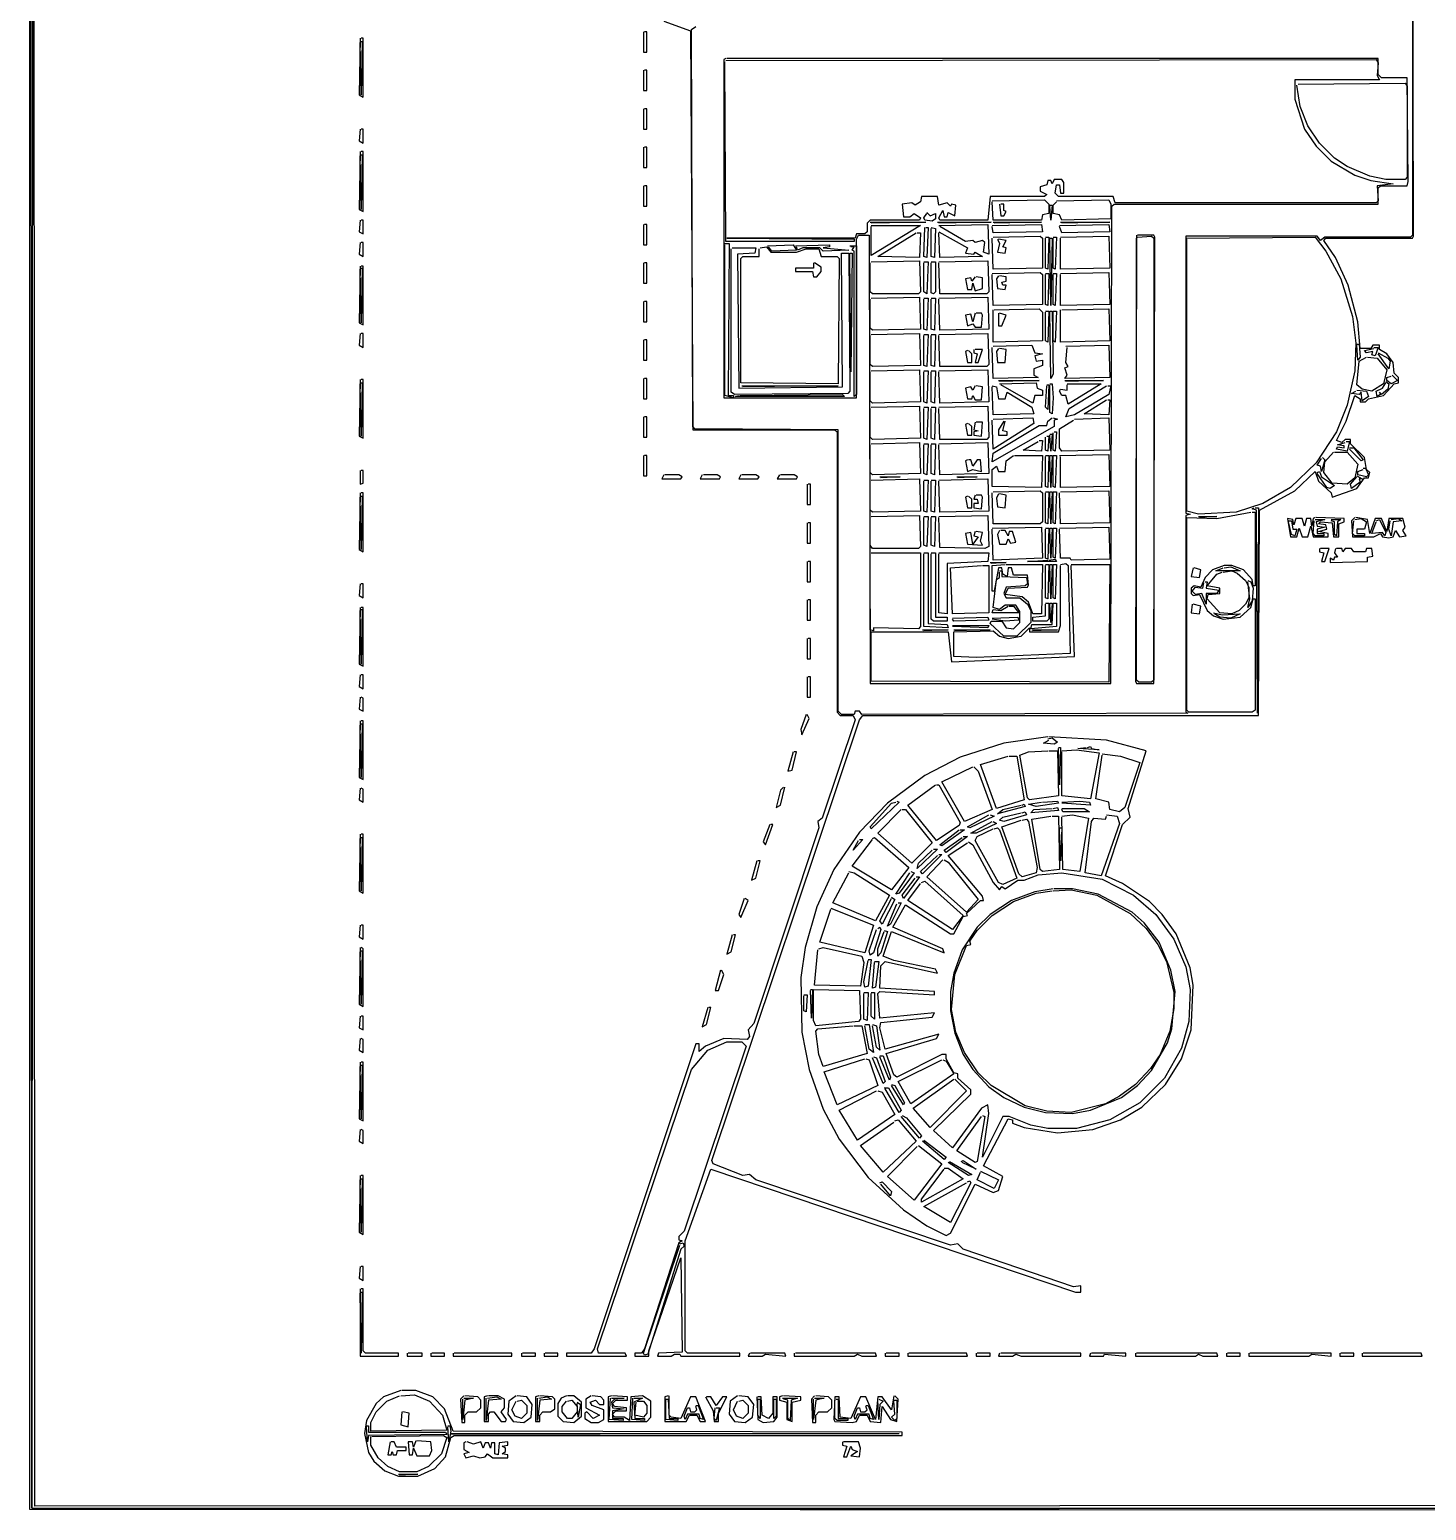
# Model space of a CAD drawing. Header units: metres. Extents: x 58 to 3505, y 58 to 2462.
# Drawn here: x 58 to 1364, y 58 to 1442 of the extents above; entities that cross this region are included whole.
import ezdxf

# ---------------------------------------------------------------- set-up
doc = ezdxf.new("R2010")
doc.units = ezdxf.units.M

msp = doc.modelspace()

# ---------------------------------------------------------------- linework, layer by layer
at = {"layer": 'VETORIAL'}
for points in [[(2287, 2462), (58, 2460), (58, 59), (2940, 58), (2942, 60), (2942, 2459), (2937, 2462), (2288, 2462)], [(59, 2458), (61, 2458), (60, 60), (59, 2457)], [(62, 2457), (2936, 2458), (2938, 2456), (2938, 63), (63, 62), (62, 2456)], [(651, 1450), (676, 1441), (678, 1068), (811, 1068), (813, 1066), (813, 804), (816, 801), (828, 801), (830, 797), (799, 705), (795, 702), (796, 696), (735, 513), (730, 507), (731, 501), (729, 498), (707, 499), (690, 492), (684, 487), (684, 494), (681, 494), (586, 209), (583, 205), (560, 205), (560, 202), (616, 202), (615, 205), (590, 205), (589, 209), (677, 470), (692, 488), (710, 496), (724, 496), (728, 492), (670, 319), (665, 314), (665, 311), (668, 310), (665, 308), (633, 209), (630, 205), (624, 205), (624, 202), (637, 202), (637, 207), (667, 294), (668, 206), (646, 205), (645, 202), (658, 202), (661, 204), (666, 204), (667, 202), (722, 202), (722, 205), (673, 205), (671, 207), (671, 310), (695, 377), (1036, 262), (1041, 262), (1041, 268), (1034, 267), (931, 302), (926, 307), (919, 306), (737, 367), (731, 372), (725, 371), (697, 382), (696, 385), (834, 797), (837, 801), (1207, 801), (1208, 993), (1241, 1011), (1260, 1029), (1263, 1020), (1275, 1009), (1276, 1005), (1299, 1013), (1306, 1023), (1310, 1023), (1311, 1028), (1308, 1031), (1306, 1042), (1293, 1055), (1293, 1059), (1288, 1059), (1285, 1056), (1280, 1058), (1289, 1076), (1297, 1100), (1302, 1097), (1302, 1094), (1307, 1094), (1310, 1097), (1324, 1100), (1334, 1111), (1338, 1112), (1338, 1117), (1334, 1121), (1333, 1131), (1327, 1139), (1320, 1143), (1320, 1147), (1314, 1147), (1312, 1144), (1302, 1144), (1300, 1169), (1291, 1203), (1279, 1229), (1268, 1245), (1270, 1247), (1351, 1247), (1352, 1249), (1351, 1671)], [(1351, 1668), (1351, 1250), (1349, 1248), (1269, 1248), (1265, 1245), (1262, 1249), (1139, 1249), (1139, 990), (1143, 989), (1139, 988), (1139, 804), (1141, 803), (836, 802), (834, 805), (830, 805), (829, 802), (817, 802), (814, 805), (814, 1068), (680, 1069), (678, 1071), (677, 1442), (681, 1445)], [(632, 1440), (632, 1421), (635, 1421), (635, 1440), (633, 1440)], [(367, 1434), (366, 1381), (370, 1379), (370, 1434), (368, 1434)], [(367, 1431), (369, 1431), (368, 1381), (367, 1430)], [(709, 1415), (707, 1414), (707, 1098), (831, 1098), (831, 1246), (833, 1250), (843, 1250), (844, 831), (1069, 831), (1070, 1277), (1072, 1279), (1319, 1279), (1319, 1294), (1321, 1296), (1346, 1296), (1347, 1300), (1346, 1397), (1322, 1397), (1319, 1400), (1319, 1415), (710, 1415)], [(709, 1413), (1317, 1414), (1319, 1411), (1318, 1399), (1320, 1395), (1241, 1395), (1241, 1377), (1250, 1349), (1261, 1333), (1275, 1319), (1297, 1306), (1312, 1301), (1333, 1298), (1318, 1296), (1319, 1282), (1317, 1280), (1073, 1280), (1071, 1286), (1020, 1286), (1017, 1289), (1018, 1297), (1021, 1297), (1022, 1289), (1025, 1289), (1025, 1299), (1023, 1302), (1016, 1302), (1014, 1298), (1013, 1301), (1010, 1301), (1009, 1297), (1003, 1295), (1003, 1291), (1009, 1288), (1007, 1286), (956, 1286), (954, 1264), (909, 1264), (908, 1266), (912, 1273), (913, 1267), (916, 1267), (917, 1271), (923, 1268), (924, 1278), (920, 1279), (919, 1277), (916, 1280), (908, 1278), (907, 1286), (892, 1286), (891, 1281), (886, 1278), (883, 1280), (874, 1279), (875, 1267), (881, 1267), (885, 1270), (891, 1266), (890, 1264), (844, 1264), (841, 1261), (841, 1253), (839, 1251), (831, 1251), (830, 1247), (710, 1247), (829, 1246), (829, 1244), (709, 1244), (708, 1412)], [(632, 1404), (632, 1385), (635, 1385), (635, 1404), (633, 1404)], [(1244, 1391), (1344, 1392), (1346, 1389), (1346, 1304), (1344, 1302), (1326, 1302), (1311, 1305), (1290, 1314), (1278, 1322), (1264, 1336), (1253, 1352), (1246, 1370), (1243, 1390)], [(632, 1368), (632, 1349), (635, 1349), (635, 1368), (633, 1368)], [(367, 1349), (366, 1338), (370, 1336), (370, 1349), (368, 1349)], [(632, 1332), (632, 1313), (635, 1313), (635, 1332), (633, 1332)], [(367, 1328), (366, 1274), (370, 1272), (370, 1328), (368, 1328)], [(367, 1325), (369, 1325), (368, 1274), (367, 1324)], [(632, 1296), (632, 1277), (635, 1277), (635, 1296), (633, 1296)], [(958, 1282), (1007, 1283), (1011, 1279), (1011, 1270), (1005, 1269), (1004, 1264), (959, 1264), (958, 1281)], [(965, 1279), (966, 1268), (969, 1268), (971, 1272), (969, 1273), (969, 1279), (966, 1279)], [(1012, 1278), (1014, 1278), (1013, 1264), (1012, 1277)], [(1018, 1282), (1067, 1283), (1069, 1279), (1069, 1265), (1023, 1264), (1021, 1269), (1015, 1270), (1015, 1278), (1018, 1281)], [(367, 1264), (366, 1253), (370, 1251), (370, 1264), (368, 1264)], [(632, 1260), (632, 1241), (635, 1241), (635, 1260), (633, 1260)], [(844, 1262), (896, 1262), (845, 1261)], [(897, 1271), (900, 1268), (905, 1270), (905, 1265), (902, 1263), (895, 1264), (894, 1266), (897, 1270)], [(907, 1262), (957, 1262), (908, 1261)], [(908, 1259), (954, 1260), (955, 1232), (950, 1234), (951, 1243), (949, 1245), (942, 1243), (940, 1245), (933, 1244), (909, 1258)], [(958, 1259), (1004, 1260), (1005, 1253), (959, 1252), (958, 1258)], [(959, 1262), (1004, 1262), (960, 1261)], [(1021, 1259), (1067, 1260), (1068, 1253), (1023, 1252), (1021, 1258)], [(1022, 1262), (1068, 1262), (1023, 1261)], [(845, 1259), (891, 1259), (845, 1231), (845, 1258)], [(888, 1252), (891, 1252), (890, 1229), (851, 1230), (887, 1252)], [(896, 1257), (898, 1257), (897, 1229), (894, 1230), (895, 1257)], [(901, 1257), (905, 1256), (904, 1229), (901, 1230), (901, 1256)], [(908, 1253), (935, 1238), (933, 1233), (941, 1232), (942, 1234), (949, 1230), (909, 1229), (908, 1252)], [(959, 1248), (1003, 1249), (1005, 1247), (1005, 1219), (959, 1218), (958, 1247)], [(963, 1246), (965, 1242), (963, 1234), (970, 1233), (971, 1238), (968, 1239), (971, 1245), (964, 1246)], [(1008, 1248), (1011, 1248), (1010, 1218), (1008, 1219), (1008, 1247)], [(1012, 1247), (1014, 1247), (1013, 1184), (1012, 1246)], [(1015, 1248), (1018, 1248), (1017, 1218), (1015, 1219), (1015, 1247)], [(1022, 1248), (1067, 1249), (1068, 1219), (1022, 1218), (1022, 1247)], [(1093, 1250), (1092, 833), (1093, 831), (1109, 831), (1110, 1248), (1109, 1250), (1094, 1250)], [(1094, 1248), (1107, 1249), (1109, 1247), (1109, 834), (1107, 832), (1095, 832), (1093, 834), (1093, 1247)], [(1140, 1247), (1260, 1248), (1270, 1235), (1284, 1209), (1295, 1174), (1298, 1149), (1297, 1123), (1290, 1091), (1280, 1066), (1261, 1037), (1237, 1014), (1211, 999), (1186, 991), (1151, 989), (1140, 992), (1140, 1246)], [(367, 1243), (366, 1232), (370, 1230), (370, 1243), (368, 1243)], [(708, 1242), (712, 1242), (711, 1100), (716, 1100), (716, 1098), (708, 1100), (708, 1241)], [(715, 1238), (737, 1238), (736, 1233), (720, 1232), (721, 1107), (818, 1108), (817, 1233), (824, 1233), (825, 1104), (823, 1102), (717, 1101), (714, 1103), (714, 1237)], [(741, 1238), (747, 1239), (751, 1234), (775, 1234), (784, 1237), (796, 1237), (798, 1230), (813, 1230), (815, 1228), (814, 1111), (723, 1112), (723, 1228), (725, 1230), (740, 1230), (740, 1237)], [(748, 1240), (772, 1241), (775, 1236), (752, 1235), (749, 1239)], [(774, 1240), (806, 1241), (806, 1239), (800, 1238), (824, 1236), (800, 1235), (797, 1238), (781, 1238), (776, 1236), (775, 1239)], [(825, 1240), (831, 1240), (831, 1101), (829, 1099), (829, 1235), (827, 1236), (829, 1239), (826, 1239)], [(825, 1233), (827, 1233), (826, 1122), (825, 1232)], [(367, 1221), (366, 1168), (370, 1166), (370, 1221), (368, 1221)], [(367, 1219), (369, 1219), (368, 1168), (367, 1218)], [(632, 1224), (632, 1205), (635, 1205), (635, 1224), (633, 1224)], [(791, 1224), (791, 1219), (774, 1219), (774, 1216), (790, 1216), (791, 1211), (794, 1211), (798, 1216), (798, 1220), (792, 1224)], [(845, 1225), (890, 1226), (891, 1197), (889, 1195), (846, 1195), (844, 1197), (844, 1224)], [(894, 1225), (898, 1225), (897, 1195), (894, 1197), (894, 1224)], [(901, 1225), (905, 1225), (905, 1197), (903, 1195), (901, 1196), (901, 1224)], [(908, 1225), (954, 1226), (955, 1197), (953, 1195), (909, 1195), (908, 1224)], [(942, 1211), (939, 1207), (938, 1210), (933, 1209), (935, 1199), (939, 1199), (940, 1205), (942, 1198), (949, 1200), (949, 1210), (943, 1211)], [(958, 1214), (1003, 1215), (1005, 1213), (1005, 1185), (959, 1184), (958, 1213)], [(964, 1212), (962, 1209), (963, 1200), (970, 1199), (971, 1203), (968, 1203), (967, 1206), (971, 1207), (971, 1211), (965, 1212)], [(1008, 1214), (1011, 1214), (1010, 1184), (1008, 1185), (1008, 1213)], [(1015, 1214), (1018, 1214), (1017, 1184), (1015, 1185), (1015, 1213)], [(1022, 1214), (1067, 1215), (1068, 1185), (1022, 1184), (1022, 1213)], [(845, 1191), (890, 1192), (891, 1162), (846, 1161), (844, 1163), (844, 1190)], [(894, 1191), (898, 1191), (897, 1161), (894, 1162), (894, 1190)], [(901, 1191), (905, 1191), (904, 1161), (901, 1162), (901, 1190)], [(908, 1191), (954, 1192), (955, 1162), (909, 1161), (908, 1190)], [(632, 1188), (632, 1169), (635, 1169), (635, 1188), (633, 1188)], [(942, 1177), (940, 1169), (938, 1176), (933, 1175), (935, 1165), (940, 1167), (942, 1164), (948, 1164), (949, 1175), (948, 1177), (943, 1177)], [(960, 1180), (1002, 1181), (1005, 1178), (1005, 1151), (959, 1150), (959, 1180)], [(964, 1177), (964, 1165), (967, 1165), (971, 1175), (965, 1177)], [(1008, 1179), (1011, 1179), (1010, 1150), (1008, 1151), (1008, 1178)], [(1012, 1179), (1014, 1179), (1015, 1120), (1013, 1116), (1012, 1178)], [(1015, 1179), (1018, 1179), (1017, 1150), (1015, 1151), (1015, 1178)], [(1023, 1180), (1067, 1181), (1068, 1151), (1022, 1150), (1022, 1180)], [(367, 1158), (366, 1147), (370, 1145), (370, 1158), (368, 1158)], [(632, 1152), (632, 1133), (635, 1133), (635, 1152), (633, 1152)], [(845, 1157), (890, 1158), (891, 1128), (846, 1127), (844, 1129), (844, 1156)], [(894, 1157), (898, 1157), (897, 1127), (894, 1128), (894, 1156)], [(901, 1157), (905, 1157), (904, 1127), (901, 1128), (901, 1156)], [(908, 1157), (954, 1158), (955, 1129), (953, 1127), (909, 1127), (908, 1156)], [(935, 1142), (933, 1141), (935, 1131), (939, 1131), (939, 1139), (936, 1142)], [(941, 1143), (941, 1140), (944, 1139), (942, 1131), (945, 1131), (949, 1143), (942, 1143)], [(959, 1146), (995, 1147), (998, 1140), (1005, 1139), (998, 1137), (999, 1132), (1005, 1133), (1005, 1128), (997, 1125), (997, 1119), (1001, 1117), (959, 1116), (958, 1145)], [(964, 1144), (962, 1141), (963, 1131), (970, 1131), (971, 1143), (965, 1144)], [(1027, 1146), (1067, 1147), (1068, 1117), (1026, 1116), (1028, 1119), (1026, 1126), (1029, 1127), (1027, 1131), (1028, 1145)], [(1299, 1148), (1301, 1148), (1302, 1136), (1300, 1133), (1299, 1147)], [(1309, 1136), (1318, 1135), (1327, 1124), (1324, 1111), (1313, 1104), (1304, 1106), (1299, 1110), (1301, 1132), (1308, 1136)], [(1315, 1145), (1319, 1145), (1316, 1137), (1313, 1138), (1314, 1141), (1308, 1140), (1306, 1142), (1315, 1144)], [(1319, 1140), (1328, 1135), (1330, 1132), (1329, 1125), (1319, 1139)], [(845, 1123), (890, 1124), (891, 1094), (846, 1093), (844, 1095), (844, 1122)], [(894, 1123), (898, 1123), (897, 1093), (894, 1094), (894, 1122)], [(901, 1123), (905, 1123), (904, 1093), (901, 1094), (901, 1122)], [(908, 1123), (954, 1124), (955, 1094), (909, 1093), (908, 1122)], [(367, 1115), (366, 1062), (370, 1060), (370, 1115), (368, 1115)], [(367, 1112), (369, 1112), (368, 1062), (367, 1111)], [(632, 1116), (632, 1097), (635, 1097), (635, 1116), (633, 1116)], [(724, 1109), (814, 1109), (725, 1108)], [(942, 1109), (940, 1105), (938, 1108), (933, 1107), (935, 1097), (939, 1097), (940, 1100), (942, 1096), (948, 1096), (949, 1108), (943, 1109)], [(958, 1109), (962, 1108), (964, 1097), (970, 1097), (972, 1103), (995, 1089), (997, 1083), (959, 1082), (958, 1108)], [(964, 1114), (1002, 1114), (965, 1113)], [(965, 1111), (999, 1112), (1000, 1107), (1005, 1105), (1005, 1100), (998, 1100), (996, 1093), (966, 1110)], [(1009, 1110), (1011, 1110), (1010, 1087), (1008, 1089), (1009, 1109)], [(1012, 1111), (1014, 1111), (1015, 1098), (1014, 1083), (1012, 1084), (1012, 1110)], [(1028, 1111), (1060, 1111), (1029, 1092), (1027, 1100), (1023, 1100), (1021, 1104), (1022, 1106), (1028, 1105), (1028, 1110)], [(1026, 1114), (1062, 1114), (1027, 1113)], [(1066, 1109), (1069, 1109), (1067, 1101), (1035, 1082), (1027, 1080), (1030, 1088), (1065, 1109)], [(1326, 1113), (1329, 1111), (1328, 1106), (1322, 1101), (1320, 1103), (1321, 1101), (1318, 1099), (1317, 1104), (1323, 1107), (1326, 1112)], [(1332, 1119), (1337, 1114), (1331, 1111), (1327, 1114), (1327, 1117), (1331, 1118)], [(722, 1100), (818, 1101), (820, 1099), (718, 1099), (721, 1100)], [(1066, 1096), (1068, 1096), (1067, 1082), (1044, 1083), (1065, 1096)], [(1299, 1105), (1308, 1104), (1310, 1099), (1304, 1095), (1303, 1103), (1301, 1101), (1294, 1102), (1298, 1104)], [(632, 1080), (632, 1061), (635, 1061), (635, 1080), (633, 1080)], [(845, 1089), (890, 1090), (891, 1060), (846, 1059), (844, 1061), (844, 1088)], [(894, 1089), (898, 1089), (897, 1059), (894, 1060), (894, 1088)], [(901, 1089), (905, 1089), (904, 1059), (901, 1060), (901, 1088)], [(908, 1089), (954, 1090), (955, 1061), (953, 1059), (909, 1059), (908, 1088)], [(935, 1074), (933, 1073), (935, 1063), (939, 1063), (939, 1071), (936, 1074)], [(942, 1075), (941, 1068), (945, 1067), (941, 1066), (941, 1063), (948, 1062), (949, 1075), (943, 1075)], [(959, 1078), (996, 1079), (997, 1074), (959, 1050), (958, 1077)], [(1015, 1079), (1019, 1078), (1016, 1077), (1016, 1071), (958, 1038), (959, 1046), (1002, 1072), (1009, 1072), (1010, 1076), (1014, 1079)], [(969, 1076), (964, 1068), (964, 1063), (972, 1063), (972, 1066), (968, 1067), (970, 1076)], [(1016, 1066), (1018, 1066), (1017, 1048), (1015, 1049), (1015, 1065)], [(1035, 1078), (1067, 1079), (1068, 1049), (1023, 1048), (1021, 1051), (1021, 1069), (1034, 1077)], [(845, 1055), (890, 1056), (891, 1027), (846, 1026), (844, 1028), (844, 1054)], [(894, 1055), (898, 1055), (897, 1026), (894, 1027), (894, 1054)], [(901, 1055), (905, 1055), (904, 1026), (901, 1027), (901, 1054)], [(908, 1055), (954, 1056), (955, 1027), (909, 1026), (908, 1054)], [(1002, 1058), (1005, 1058), (1004, 1048), (987, 1049), (1001, 1057)], [(1009, 1062), (1011, 1062), (1010, 1048), (1008, 1049), (1008, 1061)], [(1012, 1064), (1014, 1064), (1013, 1048), (1012, 1063)], [(1289, 1057), (1292, 1057), (1290, 1048), (1280, 1050), (1281, 1052), (1287, 1051), (1287, 1053), (1281, 1054), (1288, 1056)], [(632, 1044), (632, 1025), (635, 1025), (635, 1044), (633, 1044)], [(935, 1040), (933, 1039), (935, 1029), (940, 1031), (948, 1029), (947, 1040), (944, 1040), (940, 1034), (938, 1040), (936, 1040)], [(979, 1044), (1005, 1044), (1004, 1014), (958, 1015), (958, 1031), (962, 1034), (964, 1029), (970, 1029), (971, 1039), (978, 1044)], [(1008, 1044), (1011, 1044), (1010, 1014), (1008, 1015), (1008, 1043)], [(1012, 1044), (1014, 1044), (1013, 1014), (1012, 1043)], [(1015, 1044), (1018, 1044), (1017, 1014), (1015, 1015), (1015, 1043)], [(1021, 1044), (1067, 1045), (1068, 1015), (1022, 1014), (1022, 1043)], [(1267, 1042), (1269, 1040), (1266, 1029), (1265, 1034), (1262, 1035), (1266, 1041)], [(1278, 1047), (1290, 1047), (1300, 1036), (1297, 1023), (1290, 1017), (1276, 1018), (1268, 1028), (1269, 1038), (1277, 1047)], [(1292, 1051), (1296, 1051), (1305, 1040), (1303, 1039), (1292, 1050)], [(367, 1030), (367, 1017), (370, 1018), (370, 1030), (368, 1030)], [(651, 1026), (649, 1022), (667, 1022), (668, 1024), (665, 1026), (652, 1026)], [(687, 1026), (685, 1022), (703, 1022), (704, 1024), (701, 1026), (688, 1026)], [(723, 1026), (721, 1022), (739, 1022), (740, 1024), (737, 1026), (724, 1026)], [(759, 1026), (757, 1022), (775, 1022), (776, 1024), (773, 1026), (760, 1026)], [(1262, 1028), (1264, 1029), (1266, 1024), (1278, 1016), (1274, 1013), (1271, 1014), (1262, 1027)], [(1299, 1025), (1304, 1022), (1301, 1022), (1302, 1019), (1294, 1013), (1293, 1017), (1299, 1024)], [(1305, 1032), (1307, 1032), (1310, 1026), (1308, 1024), (1300, 1026), (1300, 1029), (1305, 1031)], [(785, 1017), (785, 998), (788, 998), (788, 1017), (786, 1017)], [(845, 1021), (890, 1022), (891, 992), (846, 991), (844, 993), (844, 1020)], [(853, 1024), (872, 1024), (854, 1023)], [(894, 1021), (898, 1021), (897, 991), (894, 992), (894, 1020)], [(901, 1021), (905, 1021), (904, 991), (901, 992), (901, 1020)], [(908, 1021), (954, 1022), (955, 992), (909, 991), (908, 1020)], [(925, 1024), (944, 1024), (926, 1023)], [(959, 1010), (1003, 1011), (1005, 1009), (1005, 982), (1003, 980), (959, 980), (958, 1009)], [(1022, 1010), (1067, 1011), (1068, 981), (1022, 980), (1021, 1009)], [(367, 1009), (366, 956), (370, 954), (370, 1009), (368, 1009)], [(367, 1006), (369, 1006), (368, 956), (367, 1005)], [(935, 1006), (933, 1005), (935, 995), (939, 995), (939, 1003), (936, 1006)], [(942, 1007), (941, 1003), (944, 1003), (945, 999), (941, 999), (941, 995), (948, 994), (949, 1005), (948, 1007), (943, 1007)], [(964, 1008), (962, 1004), (963, 996), (970, 995), (971, 1007), (965, 1008)], [(1008, 1010), (1011, 1010), (1010, 980), (1008, 981), (1008, 1009)], [(1012, 1010), (1014, 1010), (1013, 980), (1012, 1009)], [(1015, 1010), (1018, 1010), (1017, 980), (1015, 981), (1015, 1009)], [(845, 987), (890, 988), (891, 959), (889, 957), (846, 957), (844, 960), (844, 986)], [(894, 987), (898, 987), (897, 959), (894, 960), (894, 986)], [(901, 987), (905, 987), (904, 959), (901, 960), (901, 986)], [(908, 987), (954, 988), (955, 959), (951, 957), (909, 958), (908, 986)], [(1201, 991), (1204, 991), (1204, 922), (1202, 922), (1201, 928), (1193, 937), (1182, 941), (1175, 941), (1164, 937), (1157, 930), (1153, 921), (1147, 922), (1144, 920), (1144, 915), (1146, 913), (1152, 914), (1159, 899), (1165, 894), (1174, 891), (1190, 893), (1200, 902), (1202, 910), (1204, 910), (1204, 806), (1201, 804), (1142, 804), (1140, 806), (1140, 986), (1168, 985), (1200, 991)], [(1151, 987), (1168, 987), (1152, 986)], [(1204, 995), (1207, 995), (1206, 803), (1205, 993), (1201, 994), (1203, 995)], [(1260, 986), (1258, 985), (1257, 978), (1256, 985), (1252, 985), (1250, 978), (1248, 985), (1242, 985), (1240, 979), (1239, 984), (1234, 985), (1237, 968), (1243, 968), (1245, 976), (1248, 968), (1253, 968), (1256, 978), (1258, 968), (1272, 968), (1272, 971), (1263, 973), (1271, 975), (1270, 979), (1263, 980), (1265, 982), (1276, 981), (1277, 968), (1282, 968), (1282, 980), (1287, 982), (1287, 985), (1261, 986)], [(1235, 983), (1238, 983), (1239, 975), (1243, 975), (1241, 969), (1238, 970), (1235, 982)], [(1260, 984), (1269, 984), (1261, 982), (1262, 978), (1269, 977), (1262, 975), (1262, 971), (1268, 971), (1268, 969), (1260, 969), (1258, 971), (1259, 983)], [(1275, 984), (1284, 984), (1281, 982), (1280, 969), (1278, 970), (1278, 982), (1275, 983)], [(1297, 986), (1294, 983), (1295, 968), (1315, 968), (1321, 971), (1323, 968), (1329, 967), (1333, 968), (1335, 974), (1339, 968), (1345, 969), (1342, 974), (1344, 977), (1342, 985), (1329, 985), (1327, 973), (1322, 985), (1316, 985), (1311, 971), (1309, 984), (1298, 986)], [(1297, 984), (1303, 985), (1308, 982), (1306, 975), (1299, 975), (1299, 971), (1306, 971), (1306, 969), (1297, 969), (1295, 971), (1296, 983)], [(1317, 983), (1320, 984), (1326, 972), (1325, 969), (1323, 972), (1313, 971), (1317, 982)], [(1331, 984), (1338, 985), (1341, 983), (1333, 982), (1331, 969), (1329, 975), (1330, 983)], [(785, 981), (785, 962), (788, 962), (788, 981), (786, 981)], [(942, 973), (941, 969), (945, 968), (940, 961), (938, 972), (933, 971), (935, 961), (949, 960), (947, 964), (949, 972), (943, 973)], [(958, 976), (1004, 977), (1005, 948), (959, 946), (958, 975)], [(965, 974), (963, 970), (965, 961), (971, 961), (973, 966), (975, 962), (980, 963), (977, 973), (974, 973), (973, 969), (970, 974), (966, 974)], [(1008, 976), (1011, 976), (1010, 947), (1008, 948), (1008, 975)], [(1012, 976), (1014, 976), (1013, 948), (1012, 975)], [(1015, 976), (1018, 976), (1017, 948), (1015, 949), (1015, 975)], [(1021, 976), (1067, 977), (1068, 947), (1032, 946), (1031, 948), (1022, 948), (1021, 975)], [(1264, 957), (1264, 954), (1268, 953), (1266, 945), (1269, 945), (1273, 957), (1265, 957)], [(1279, 957), (1278, 953), (1281, 949), (1278, 949), (1277, 946), (1274, 948), (1274, 944), (1309, 945), (1309, 949), (1314, 950), (1313, 957), (1308, 957), (1307, 954), (1296, 954), (1294, 957), (1288, 957), (1286, 954), (1285, 957), (1280, 957)], [(785, 945), (785, 926), (788, 926), (788, 945), (786, 945)], [(845, 953), (891, 953), (891, 884), (889, 882), (847, 883), (847, 880), (844, 881), (844, 952)], [(1032, 942), (1068, 942), (1067, 832), (845, 833), (845, 879), (917, 879), (920, 851), (1035, 856), (1032, 941)], [(894, 953), (898, 953), (898, 887), (916, 886), (917, 883), (894, 884), (894, 952)], [(901, 953), (905, 953), (905, 893), (916, 893), (916, 889), (903, 889), (901, 891), (901, 952)], [(908, 953), (955, 953), (954, 945), (916, 943), (916, 896), (908, 897), (908, 952)], [(1022, 942), (1027, 943), (1029, 941), (1031, 859), (943, 855), (922, 856), (922, 879), (959, 880), (965, 875), (973, 873), (985, 875), (993, 883), (993, 879), (1020, 879), (1022, 885), (1022, 941)], [(956, 944), (971, 944), (957, 943)], [(971, 942), (1005, 942), (1004, 896), (996, 896), (992, 907), (986, 912), (970, 914), (973, 920), (991, 921), (992, 923), (991, 932), (978, 932), (976, 939), (973, 939), (972, 931), (968, 933), (967, 939), (964, 939), (960, 917), (958, 917), (958, 941), (970, 942)], [(1011, 946), (1017, 947), (1018, 945), (991, 945), (1010, 946)], [(1008, 942), (1011, 942), (1010, 910), (1008, 911), (1008, 941)], [(1012, 942), (1014, 942), (1013, 910), (1012, 941)], [(1015, 942), (1018, 942), (1017, 910), (1015, 911), (1015, 941)], [(949, 941), (955, 941), (955, 897), (921, 896), (919, 939), (948, 941)], [(965, 936), (967, 936), (967, 931), (990, 930), (991, 924), (989, 922), (971, 921), (969, 915), (971, 911), (984, 911), (991, 905), (994, 899), (994, 888), (981, 875), (969, 875), (956, 887), (957, 889), (967, 889), (971, 883), (978, 882), (984, 888), (984, 898), (980, 904), (970, 904), (965, 900), (959, 902), (962, 928), (965, 930), (965, 935)], [(1146, 939), (1144, 931), (1152, 930), (1153, 937), (1147, 939)], [(1174, 935), (1182, 936), (1187, 934), (1195, 927), (1198, 921), (1198, 911), (1195, 905), (1189, 899), (1182, 896), (1171, 897), (1159, 910), (1160, 914), (1171, 915), (1171, 920), (1159, 922), (1168, 933), (1173, 935)], [(1175, 939), (1181, 940), (1190, 936), (1167, 936), (1174, 939)], [(367, 924), (366, 913), (370, 911), (370, 924), (368, 924)], [(1157, 926), (1159, 926), (1158, 920), (1170, 918), (1168, 915), (1158, 915), (1158, 905), (1154, 915), (1148, 914), (1145, 917), (1148, 921), (1155, 920), (1156, 925)], [(1197, 927), (1200, 926), (1202, 920), (1201, 908), (1197, 902), (1199, 910), (1197, 926)], [(367, 902), (366, 849), (370, 847), (370, 902), (368, 902)], [(367, 900), (369, 900), (368, 849), (367, 899)], [(785, 909), (785, 890), (788, 890), (788, 909), (786, 909)], [(974, 903), (978, 903), (983, 897), (958, 897), (959, 900), (966, 899), (973, 903)], [(1015, 906), (1018, 906), (1018, 884), (994, 882), (995, 886), (1014, 886), (1015, 905)], [(1008, 906), (1011, 906), (1011, 891), (1009, 889), (996, 889), (996, 893), (1008, 894), (1008, 905)], [(1012, 906), (1014, 906), (1013, 888), (1012, 905)], [(1145, 905), (1144, 897), (1152, 896), (1153, 903), (1146, 905)], [(921, 892), (954, 893), (955, 890), (922, 889), (921, 891)], [(958, 892), (982, 893), (983, 890), (970, 889), (958, 891)], [(1165, 897), (1173, 895), (1190, 896), (1181, 892), (1171, 893), (1166, 896)], [(785, 873), (785, 854), (788, 854), (788, 873), (786, 873)], [(893, 881), (917, 881), (894, 880)], [(921, 885), (955, 885), (954, 883), (921, 884)], [(922, 881), (956, 881), (923, 880)], [(995, 881), (1019, 881), (996, 880)], [(367, 839), (366, 828), (370, 826), (370, 839), (368, 839)], [(785, 837), (785, 818), (788, 818), (788, 837), (786, 837)], [(367, 818), (366, 807), (370, 805), (370, 817), (368, 818)], [(367, 796), (366, 743), (370, 741), (370, 796), (368, 796)], [(367, 793), (369, 793), (368, 743), (367, 792)], [(784, 802), (779, 788), (780, 783), (787, 798), (785, 802)], [(1010, 781), (969, 775), (928, 762), (895, 745), (860, 719), (834, 692), (810, 657), (794, 622), (783, 584), (779, 556), (780, 505), (787, 470), (800, 433), (815, 405), (842, 369), (875, 339), (897, 324), (915, 315), (919, 317), (942, 363), (959, 355), (964, 357), (968, 370), (950, 380), (973, 424), (977, 423), (977, 420), (988, 416), (1019, 411), (1052, 414), (1078, 423), (1098, 435), (1120, 456), (1135, 480), (1144, 507), (1146, 549), (1143, 565), (1130, 597), (1117, 615), (1105, 627), (1080, 644), (1064, 651), (1080, 699), (1087, 706), (1085, 714), (1102, 768), (1065, 778), (1011, 781)], [(1010, 779), (1014, 780), (1019, 776), (1016, 774), (1006, 775), (1011, 778)], [(772, 767), (767, 749), (771, 750), (775, 767), (773, 767)], [(974, 763), (981, 763), (988, 722), (962, 714), (947, 755), (973, 763)], [(1011, 768), (1019, 768), (1020, 726), (993, 722), (991, 724), (984, 764), (992, 767), (1010, 768)], [(1020, 771), (1022, 771), (1021, 736), (1020, 770)], [(1023, 768), (1037, 769), (1058, 766), (1050, 723), (1023, 726), (1023, 767)], [(1047, 771), (1050, 772), (1051, 770), (1058, 769), (1038, 770), (1046, 771)], [(1061, 765), (1078, 763), (1096, 757), (1082, 715), (1077, 711), (1068, 713), (1067, 720), (1055, 723), (1061, 764)], [(941, 753), (945, 749), (958, 713), (932, 702), (911, 739), (940, 753)], [(763, 734), (760, 731), (756, 715), (760, 717), (764, 734)], [(906, 736), (908, 736), (928, 701), (927, 698), (906, 684), (879, 717), (905, 736)], [(367, 733), (366, 722), (370, 720), (370, 732), (368, 733)], [(869, 721), (871, 720), (845, 695), (844, 697), (864, 719), (868, 720)], [(1005, 720), (1019, 721), (1020, 719), (999, 716), (992, 718), (1004, 720)], [(1023, 720), (1040, 721), (1049, 720), (1050, 717), (1023, 719)], [(874, 713), (877, 713), (902, 682), (883, 663), (851, 691), (873, 713)], [(956, 708), (960, 707), (937, 696), (935, 697), (955, 708)], [(986, 717), (988, 718), (989, 716), (963, 709), (968, 713), (985, 717)], [(986, 710), (989, 711), (990, 708), (969, 702), (965, 703), (968, 706), (985, 710)], [(1015, 714), (1019, 715), (1020, 712), (994, 710), (997, 713), (1014, 714)], [(1014, 707), (1020, 707), (1021, 657), (1005, 655), (1003, 657), (995, 704), (1013, 707)], [(1023, 714), (1044, 714), (1049, 711), (1024, 711), (1023, 713)], [(1023, 707), (1033, 708), (1048, 705), (1040, 655), (1024, 657), (1023, 706)], [(1065, 708), (1075, 707), (1077, 700), (1060, 651), (1045, 654), (1051, 702), (1053, 705), (1064, 704), (1065, 707)], [(750, 699), (744, 683), (746, 680), (753, 699), (751, 699)], [(928, 694), (932, 694), (911, 679), (909, 680), (927, 694)], [(959, 702), (962, 700), (943, 691), (938, 691), (958, 702)], [(960, 695), (963, 696), (965, 694), (981, 649), (968, 643), (964, 645), (942, 684), (944, 688), (959, 695)], [(986, 703), (990, 704), (992, 702), (1000, 659), (999, 654), (986, 650), (983, 653), (967, 697), (985, 703)], [(1021, 696), (1023, 696), (1022, 665), (1021, 695)], [(367, 690), (366, 637), (370, 635), (370, 690), (368, 690)], [(367, 687), (369, 687), (368, 637), (367, 686)], [(846, 686), (848, 687), (880, 659), (864, 638), (827, 660), (846, 685)], [(834, 685), (837, 685), (828, 675), (833, 684)], [(936, 683), (940, 680), (959, 645), (965, 638), (967, 641), (970, 639), (982, 647), (988, 647), (1001, 652), (1023, 654), (1061, 648), (1090, 633), (1111, 615), (1128, 592), (1139, 566), (1143, 545), (1142, 515), (1135, 490), (1119, 462), (1096, 439), (1068, 423), (1037, 415), (1010, 415), (994, 418), (974, 426), (968, 426), (949, 388), (955, 429), (954, 437), (948, 434), (921, 397), (903, 413), (938, 447), (938, 451), (926, 462), (926, 466), (922, 467), (915, 480), (915, 484), (911, 484), (869, 463), (866, 465), (859, 485), (906, 499), (908, 503), (858, 489), (853, 509), (854, 514), (902, 519), (904, 523), (853, 518), (851, 541), (853, 543), (904, 540), (904, 543), (853, 546), (854, 567), (858, 571), (907, 560), (905, 564), (866, 572), (856, 576), (864, 599), (913, 579), (912, 583), (865, 603), (877, 624), (919, 597), (922, 597), (931, 613), (935, 614), (934, 616), (947, 628), (950, 628), (949, 632), (917, 670), (935, 682)], [(931, 688), (935, 688), (915, 673), (913, 675), (930, 687)], [(738, 665), (733, 647), (737, 649), (741, 665), (739, 665)], [(903, 676), (907, 676), (888, 658), (889, 663), (902, 675)], [(908, 671), (911, 671), (893, 653), (891, 655), (907, 670)], [(913, 666), (917, 664), (945, 629), (934, 617), (897, 650), (912, 666)], [(824, 655), (829, 654), (862, 633), (849, 609), (809, 626), (824, 654)], [(882, 655), (885, 654), (871, 635), (868, 634), (881, 654)], [(887, 650), (890, 650), (875, 630), (874, 633), (886, 649)], [(892, 645), (895, 646), (931, 614), (921, 601), (879, 628), (891, 644)], [(1015, 639), (998, 636), (976, 628), (956, 615), (944, 603), (930, 582), (922, 560), (919, 543), (919, 525), (923, 504), (931, 484), (940, 470), (955, 454), (969, 444), (988, 435), (1008, 430), (1033, 429), (1050, 432), (1079, 444), (1094, 455), (1107, 469), (1122, 495), (1126, 508), (1129, 543), (1125, 563), (1114, 589), (1100, 607), (1089, 617), (1057, 634), (1033, 639), (1016, 639)], [(1015, 637), (1032, 638), (1056, 633), (1087, 616), (1102, 602), (1113, 587), (1121, 571), (1128, 542), (1128, 527), (1124, 506), (1115, 484), (1106, 471), (1092, 456), (1077, 445), (1064, 438), (1032, 430), (1009, 431), (989, 436), (957, 455), (945, 467), (932, 486), (924, 505), (920, 526), (923, 559), (934, 586), (938, 587), (937, 590), (944, 600), (958, 614), (978, 627), (999, 635), (1014, 637)], [(726, 630), (721, 615), (723, 612), (730, 628), (727, 630)], [(864, 631), (867, 629), (855, 606), (853, 609), (864, 630)], [(870, 626), (873, 626), (863, 606), (860, 604), (869, 625)], [(807, 621), (847, 605), (839, 579), (797, 589), (807, 620)], [(367, 605), (366, 594), (370, 592), (370, 605), (368, 605)], [(715, 596), (710, 578), (714, 580), (718, 596), (716, 596)], [(851, 602), (853, 603), (854, 601), (847, 579), (844, 577), (843, 581), (850, 601)], [(857, 600), (860, 599), (854, 579), (851, 576), (851, 583), (857, 599)], [(367, 584), (366, 531), (370, 529), (370, 583), (368, 584)], [(796, 583), (800, 584), (836, 576), (838, 570), (835, 548), (792, 549), (795, 582)], [(367, 581), (369, 581), (368, 531), (367, 580)], [(842, 573), (845, 573), (842, 548), (839, 547), (838, 552), (842, 572)], [(848, 571), (852, 571), (849, 547), (846, 546), (848, 570)], [(704, 563), (699, 544), (702, 544), (707, 559), (705, 563)], [(782, 540), (785, 540), (784, 524), (782, 525), (782, 539)], [(788, 545), (790, 545), (789, 518), (788, 544)], [(791, 545), (834, 544), (835, 517), (833, 515), (793, 511), (791, 516), (791, 544)], [(838, 542), (842, 542), (841, 516), (838, 517), (838, 541)], [(845, 542), (848, 542), (848, 517), (845, 520), (845, 541)], [(692, 528), (687, 510), (691, 512), (695, 528), (693, 528)], [(367, 520), (366, 509), (370, 507), (370, 520), (368, 520)], [(367, 499), (366, 488), (370, 486), (370, 498), (368, 499)], [(829, 511), (836, 511), (841, 485), (800, 473), (796, 484), (793, 506), (795, 508), (828, 511)], [(839, 512), (843, 512), (847, 486), (843, 489), (839, 511)], [(846, 512), (850, 511), (853, 488), (850, 491), (846, 511)], [(367, 477), (366, 424), (370, 422), (370, 477), (368, 477)], [(367, 474), (369, 474), (368, 424), (367, 473)], [(840, 480), (843, 479), (851, 455), (813, 437), (801, 468), (839, 480)], [(847, 482), (850, 481), (858, 459), (856, 457), (846, 481)], [(853, 483), (856, 483), (863, 463), (862, 460), (853, 482)], [(912, 479), (915, 478), (922, 466), (882, 438), (870, 459), (911, 479)], [(923, 461), (934, 450), (900, 416), (884, 434), (922, 461)], [(851, 450), (855, 449), (867, 428), (832, 404), (815, 432), (850, 450)], [(857, 453), (861, 453), (873, 432), (871, 430), (858, 452)], [(864, 456), (867, 455), (876, 439), (875, 437), (864, 455)], [(867, 422), (870, 423), (887, 403), (856, 374), (835, 399), (866, 421)], [(874, 427), (878, 425), (892, 408), (890, 406), (873, 426)], [(949, 427), (951, 426), (944, 384), (942, 383), (925, 394), (948, 426)], [(367, 414), (366, 403), (370, 401), (370, 413), (368, 414)], [(894, 404), (915, 388), (913, 386), (893, 403)], [(889, 399), (911, 382), (885, 348), (860, 370), (888, 398)], [(913, 378), (917, 378), (931, 368), (892, 346), (892, 349), (913, 377)], [(918, 384), (939, 372), (936, 371), (917, 383)], [(929, 384), (931, 385), (943, 377), (930, 383)], [(947, 375), (964, 367), (960, 359), (944, 367), (947, 374)], [(367, 371), (366, 318), (370, 316), (370, 371), (368, 371)], [(367, 368), (369, 368), (368, 318), (367, 367)], [(853, 364), (855, 365), (864, 356), (863, 352), (854, 363)], [(935, 365), (937, 366), (938, 364), (919, 327), (894, 342), (934, 364)], [(666, 307), (669, 308), (670, 305), (667, 302), (636, 204), (633, 203), (632, 205), (666, 306)], [(367, 286), (366, 275), (370, 273), (370, 286), (368, 286)], [(367, 265), (367, 202), (403, 202), (403, 205), (372, 205), (370, 207), (370, 265), (368, 265)], [(367, 262), (369, 262), (368, 205), (367, 261)], [(411, 205), (411, 202), (425, 202), (425, 205), (412, 205)], [(433, 205), (433, 202), (446, 202), (446, 205), (434, 205)], [(454, 205), (454, 202), (509, 202), (509, 205), (455, 205)], [(518, 205), (518, 202), (531, 202), (531, 205), (519, 205)], [(539, 205), (539, 202), (552, 202), (552, 205), (540, 205)], [(731, 205), (730, 202), (743, 202), (746, 204), (765, 202), (764, 205), (732, 205)], [(773, 205), (773, 202), (829, 202), (832, 204), (836, 202), (850, 202), (849, 205), (774, 205)], [(858, 205), (858, 202), (871, 202), (871, 205), (859, 205)], [(879, 205), (879, 202), (935, 202), (934, 205), (880, 205)], [(943, 205), (943, 202), (956, 202), (956, 205), (944, 205)], [(965, 205), (964, 202), (977, 202), (980, 204), (985, 202), (1041, 202), (1041, 205), (966, 205)], [(1050, 205), (1049, 202), (1062, 202), (1063, 204), (1083, 202), (1083, 205), (1051, 205)], [(1092, 205), (1092, 202), (1148, 202), (1151, 204), (1155, 202), (1169, 202), (1168, 205), (1093, 205)], [(1177, 205), (1177, 202), (1190, 202), (1190, 205), (1178, 205)], [(1198, 205), (1198, 202), (1254, 202), (1257, 204), (1275, 202), (1275, 205), (1199, 205)], [(1283, 205), (1283, 202), (1296, 202), (1296, 205), (1284, 205)], [(1304, 205), (1304, 202), (1360, 202), (1359, 205), (1305, 205)], [(405, 170), (389, 164), (382, 158), (373, 142), (371, 130), (375, 112), (380, 104), (390, 95), (403, 90), (421, 90), (437, 97), (447, 108), (452, 126), (455, 128), (874, 128), (874, 131), (454, 132), (446, 153), (435, 164), (419, 170), (406, 170)], [(405, 165), (418, 166), (432, 160), (444, 147), (448, 133), (377, 132), (377, 140), (382, 150), (392, 160), (404, 165)], [(464, 165), (461, 162), (462, 140), (465, 140), (465, 147), (468, 150), (476, 150), (480, 154), (480, 161), (477, 164), (465, 165)], [(464, 163), (473, 163), (465, 161), (463, 143), (463, 162)], [(486, 165), (483, 164), (483, 141), (487, 141), (487, 148), (489, 150), (492, 150), (499, 141), (503, 141), (504, 143), (499, 150), (502, 154), (502, 162), (496, 165), (487, 165)], [(486, 163), (495, 164), (499, 162), (487, 161), (485, 142), (485, 163)], [(513, 165), (506, 160), (505, 148), (510, 141), (520, 140), (527, 145), (528, 157), (523, 164), (514, 165)], [(514, 160), (518, 161), (523, 156), (523, 149), (518, 144), (512, 146), (509, 152), (513, 160)], [(534, 165), (531, 164), (531, 141), (535, 141), (535, 147), (538, 150), (545, 150), (549, 153), (549, 162), (547, 164), (535, 165)], [(534, 163), (542, 164), (546, 162), (535, 161), (533, 142), (533, 163)], [(560, 165), (555, 163), (552, 158), (552, 146), (557, 141), (567, 140), (574, 146), (574, 159), (567, 165), (561, 165)], [(561, 160), (565, 161), (570, 155), (570, 150), (565, 144), (561, 144), (556, 150), (556, 155), (560, 160)], [(570, 159), (573, 157), (571, 145), (570, 158)], [(583, 165), (578, 162), (578, 154), (591, 147), (585, 144), (579, 150), (577, 149), (577, 144), (583, 140), (590, 140), (595, 143), (595, 152), (584, 156), (582, 159), (587, 161), (591, 157), (595, 157), (595, 161), (592, 164), (584, 165)], [(602, 165), (599, 164), (599, 141), (635, 141), (639, 145), (639, 160), (631, 165), (620, 164), (619, 142), (614, 145), (605, 145), (603, 148), (606, 151), (616, 151), (616, 154), (605, 155), (603, 158), (606, 161), (617, 161), (617, 164), (603, 165)], [(602, 163), (614, 163), (605, 162), (602, 159), (603, 154), (614, 153), (603, 151), (603, 144), (613, 144), (613, 142), (600, 143), (601, 163)], [(623, 163), (631, 163), (623, 159), (624, 144), (633, 144), (633, 142), (621, 143), (622, 163)], [(626, 160), (632, 160), (635, 156), (635, 149), (632, 145), (624, 147), (625, 159)], [(655, 165), (652, 164), (652, 141), (672, 141), (675, 147), (682, 147), (685, 141), (690, 141), (681, 164), (676, 164), (667, 144), (658, 145), (656, 147), (656, 165)], [(653, 162), (655, 162), (656, 144), (664, 144), (664, 142), (653, 143), (653, 161)], [(681, 156), (683, 156), (688, 143), (685, 144), (684, 148), (673, 148), (671, 143), (670, 146), (673, 154), (675, 154), (676, 150), (680, 150), (682, 152), (681, 155)], [(690, 164), (697, 151), (698, 141), (702, 141), (702, 149), (710, 164), (706, 164), (700, 156), (695, 164), (691, 164)], [(700, 154), (703, 154), (700, 142), (698, 144), (699, 154)], [(720, 165), (713, 160), (712, 148), (717, 141), (727, 140), (734, 145), (735, 157), (730, 164), (721, 165)], [(721, 160), (725, 161), (730, 156), (730, 149), (725, 144), (719, 146), (716, 152), (720, 160)], [(738, 164), (739, 143), (744, 140), (754, 141), (757, 145), (757, 164), (753, 164), (753, 149), (749, 144), (743, 147), (742, 164), (739, 164)], [(739, 162), (741, 162), (741, 144), (739, 147), (739, 161)], [(754, 162), (756, 162), (756, 146), (754, 144), (754, 161)], [(762, 165), (759, 164), (759, 161), (766, 159), (766, 143), (771, 141), (771, 159), (779, 161), (779, 164), (763, 165)], [(762, 163), (776, 163), (770, 161), (769, 142), (767, 144), (767, 161), (763, 162)], [(792, 165), (789, 162), (790, 140), (793, 140), (793, 147), (796, 150), (804, 150), (808, 154), (808, 161), (805, 164), (793, 165)], [(792, 163), (801, 163), (793, 161), (791, 143), (791, 162)], [(866, 165), (864, 152), (855, 164), (851, 164), (849, 143), (840, 164), (835, 164), (826, 144), (816, 145), (815, 164), (811, 164), (810, 143), (811, 141), (827, 140), (831, 141), (834, 147), (841, 147), (844, 141), (854, 140), (855, 155), (863, 143), (869, 141), (870, 162), (867, 165)], [(812, 162), (814, 162), (814, 144), (823, 144), (823, 142), (813, 142), (811, 144), (811, 161)], [(840, 156), (842, 156), (847, 143), (844, 144), (843, 148), (832, 148), (830, 143), (829, 146), (832, 154), (834, 154), (835, 150), (839, 150), (841, 152), (840, 155)], [(852, 162), (856, 160), (853, 157), (852, 143), (851, 161)], [(866, 161), (869, 161), (869, 144), (867, 142), (864, 145), (867, 148), (866, 160)], [(406, 150), (405, 138), (412, 136), (413, 149), (407, 150)], [(373, 137), (375, 137), (375, 131), (447, 131), (448, 129), (375, 128), (374, 122), (373, 136)], [(378, 127), (445, 128), (448, 126), (443, 111), (431, 99), (420, 94), (404, 94), (393, 99), (384, 107), (377, 119), (377, 127)], [(449, 137), (451, 137), (452, 132), (450, 122), (449, 136)], [(452, 130), (871, 130), (452, 129)], [(395, 122), (393, 110), (396, 110), (397, 113), (398, 110), (401, 110), (402, 114), (410, 114), (410, 117), (401, 117), (399, 122), (396, 122)], [(419, 123), (417, 117), (416, 122), (412, 122), (413, 110), (416, 110), (417, 116), (420, 109), (432, 109), (434, 114), (433, 122), (420, 123)], [(466, 122), (464, 121), (464, 115), (469, 112), (464, 111), (466, 107), (473, 109), (479, 107), (484, 108), (486, 111), (491, 107), (505, 107), (505, 110), (500, 111), (503, 113), (503, 116), (500, 118), (505, 119), (505, 122), (497, 121), (496, 110), (493, 111), (493, 121), (490, 121), (489, 116), (487, 121), (484, 121), (482, 116), (480, 122), (473, 120), (467, 122)], [(818, 122), (818, 119), (822, 118), (819, 108), (822, 108), (826, 118), (827, 115), (832, 113), (826, 109), (834, 108), (835, 116), (833, 122), (819, 122)], [(403, 92), (421, 92), (404, 91)], [(60, 60), (2940, 60), (61, 59)]]:
    msp.add_lwpolyline(points, dxfattribs=at)

doc.saveas('drawing.dxf')
